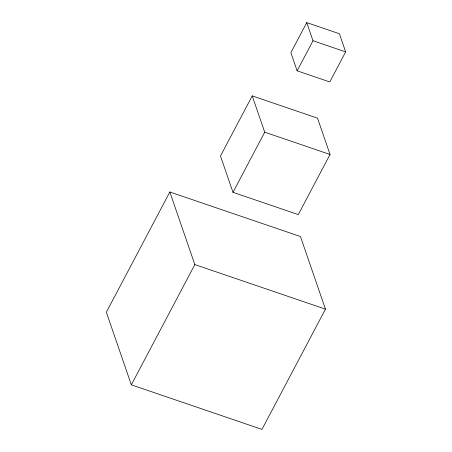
<?xml version="1.0" encoding="UTF-8"?>
<svg xmlns="http://www.w3.org/2000/svg" width="452" height="452" viewBox="0 0 452 452"><rect width="100%" height="100%" fill="white"/><g stroke="black" fill="none" stroke-linecap="round" stroke-linejoin="round"><path stroke-width="0.68" d="M169.833 191.981L106.344 312.242L131.34 384.838L261.968 429.4L325.457 309.14L300.461 236.537L169.833 191.981L194.835 264.578L131.34 384.838M252.227 95.886L220.48 156.019L232.983 192.32L298.297 214.598L330.039 154.465L317.541 118.164L252.227 95.886L264.725 132.187L232.983 192.32M306.75 22.6L290.879 52.664L297.128 70.817L329.785 81.953L345.656 51.89L339.407 33.742L306.75 22.6L312.999 40.748L297.128 70.817M312.999 40.748L345.656 51.89M264.725 132.187L330.039 154.465M194.835 264.578L325.457 309.14"/></g></svg>
